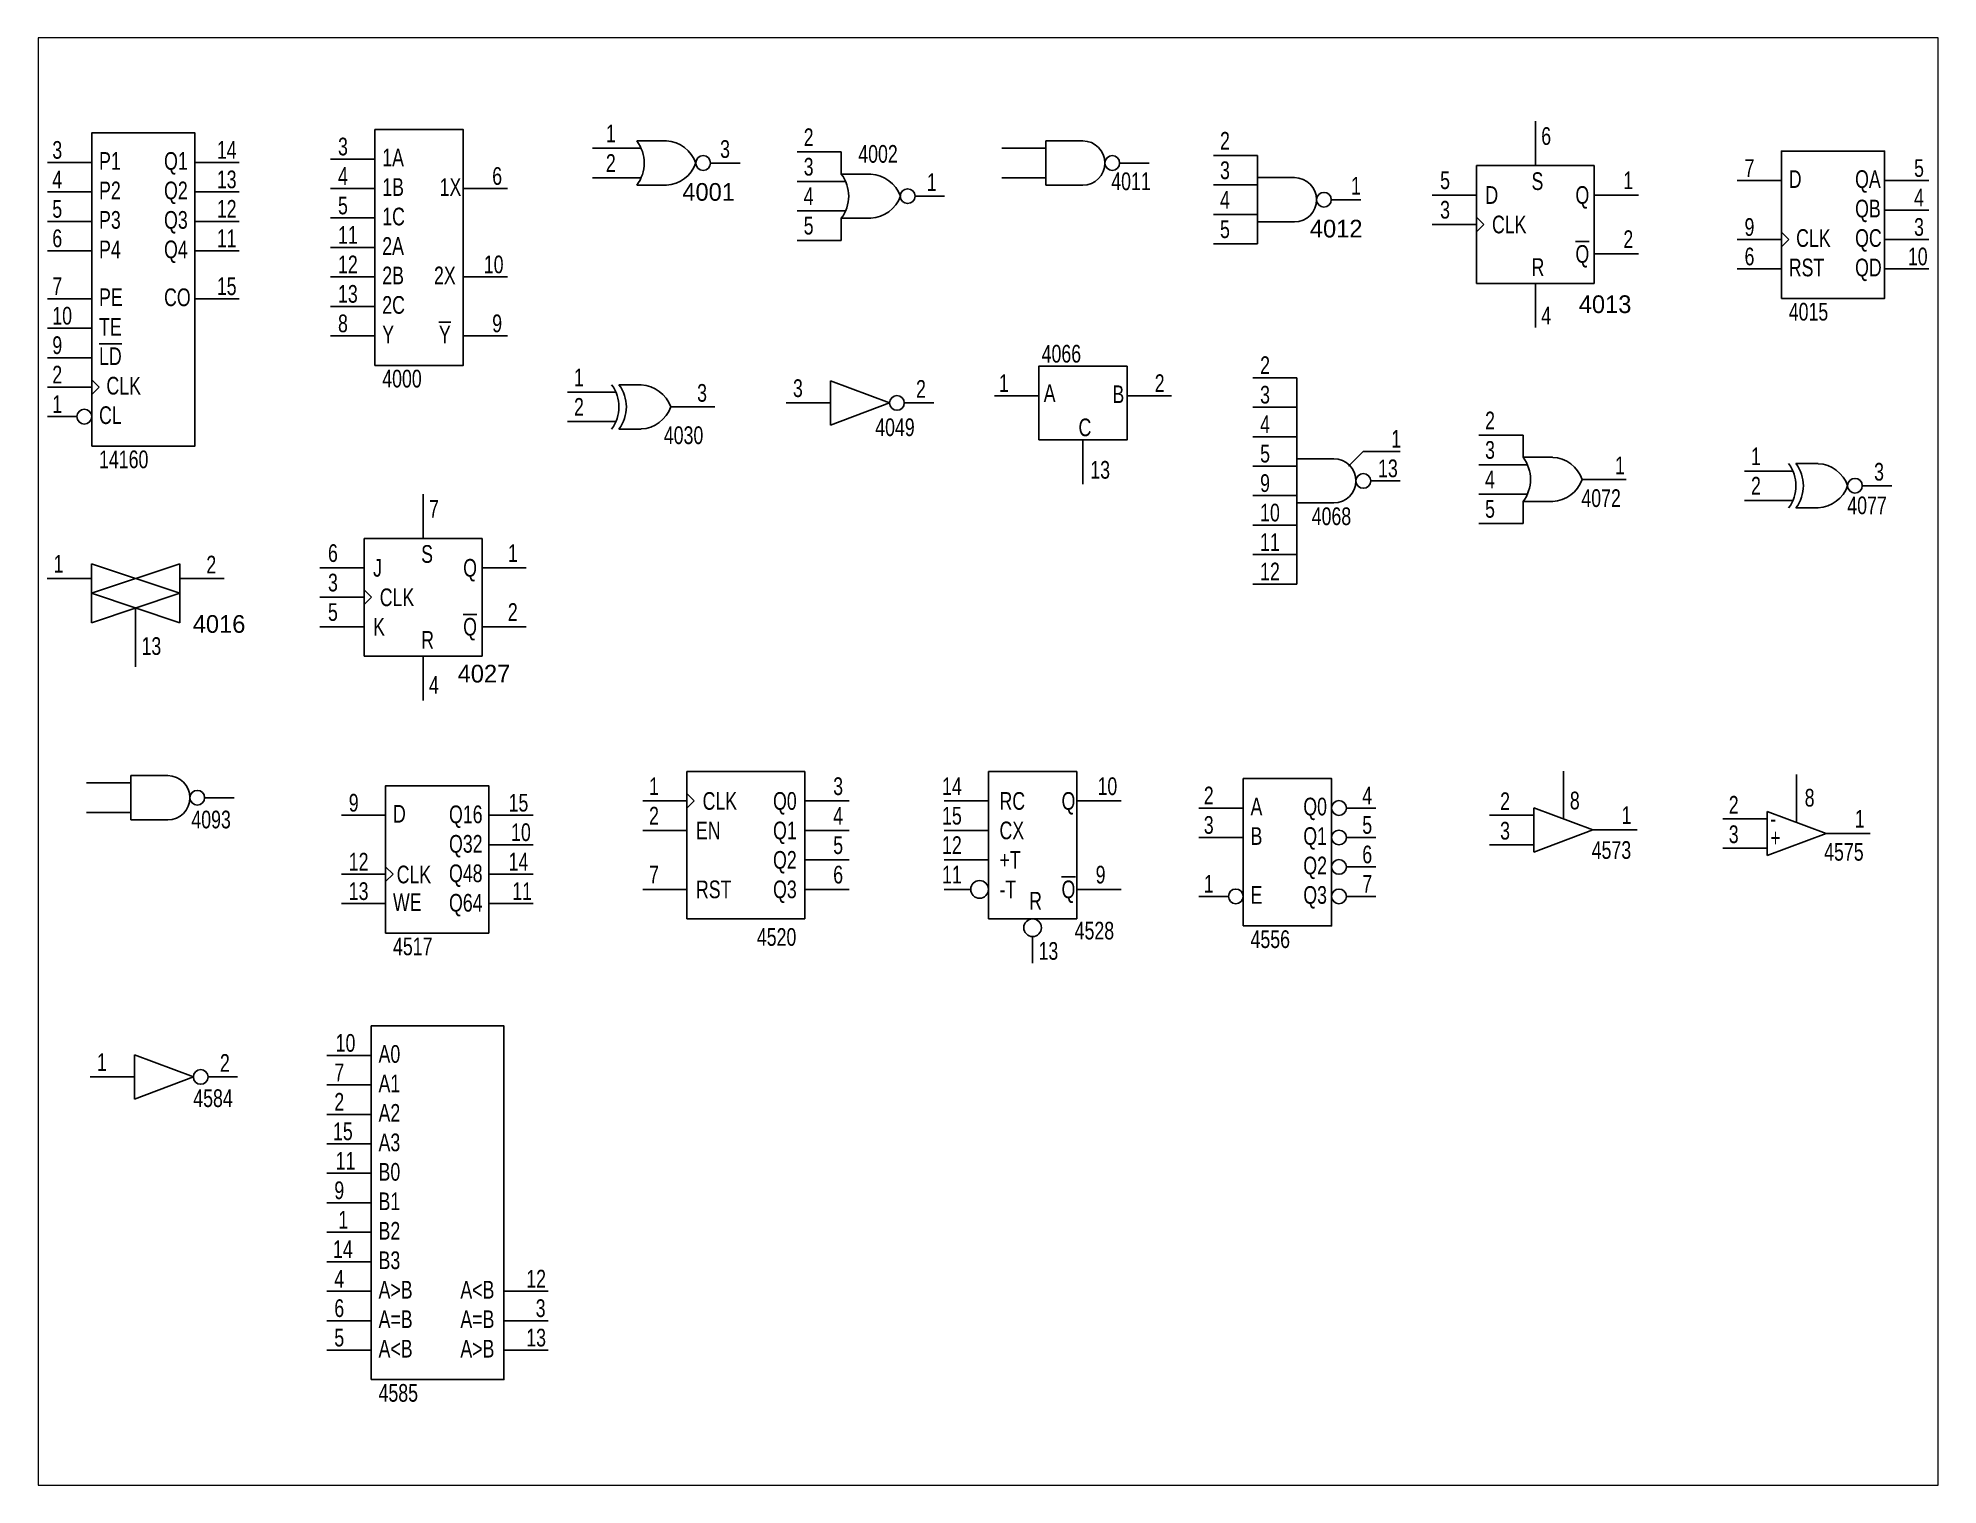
# Paper-space layout 'Layout1' of a CAD drawing. Header units: inches. Extents: x 1.05 to 9.45, y 0.8 to 7.2.
# The model-space entities are those that its viewports show. They can reach past a viewport. Long polylines and large blocks are cut down to what shows.
import ezdxf
from ezdxf.enums import TextEntityAlignment as Align

# ---------------------------------------------------------------- set-up
doc = ezdxf.new("R2010")
doc.units = ezdxf.units.IN
doc.header["$MEASUREMENT"] = 0

# ---------------------------------------------------------------- blocks, each defined once
blk = doc.blocks.new('4528 CMOS IC')
for p, q in [((0.3, -0.8), (0.3, 0.2)), ((0.3, 0.2), (0.9, 0.2)), ((0.9, 0.2), (0.9, -0.8)), ((0.3, 0), (0, 0)), ((0.9, 0), (1.2, 0)), ((0, -0.2), (0.3, -0.2)), ((0.3, -0.4), (0, -0.4)), ((0, -0.6), (0.18, -0.6)), ((1.2, -0.6), (0.9, -0.6)), ((0.9, -0.8), (0.3, -0.8)), ((0.6, -0.92), (0.6, -1.1))]:
    blk.add_line(p, q)
for centre in [(0.24, -0.6), (0.6, -0.86)]:
    blk.add_circle(centre, 0.06)
at = {"width": 0.75}
for s, p in [(' 14', (-0.048, 0.04)), ('10', (1.04, 0.04)), ('RC', (0.375, -0.06)), ('Q', (0.796, -0.06)), (' 15', (-0.048, -0.16)), (' 12', (-0.048, -0.36)), ('CX', (0.375, -0.26)), ('+T', (0.375, -0.46)), (' 11', (-0.048, -0.56)), (' 9', (0.994, -0.56)), ('-T', (0.375, -0.66)), ('R', (0.576, -0.737)), ('%%OQ', (0.796, -0.66)), ('4528', (0.885, -0.94)), ('13', (0.64, -1.078))]:
    blk.add_text(s, height=0.12, dxfattribs=at).set_placement(p)
blk = doc.blocks.new('4520 CMOS IC')
for p, q in [((0.3, -0.6), (0.3, 0.2)), ((0.3, 0.2), (1.1, 0.2)), ((1.1, 0.2), (1.1, -0.6)), ((0, 0), (0.3, 0)), ((0.3, 0.05), (0.35, 0)), ((0.35, 0), (0.3, -0.05)), ((1.1, 0), (1.4, 0)), ((0.3, -0.2), (0, -0.2)), ((1.1, -0.2), (1.4, -0.2)), ((1.4, -0.4), (1.1, -0.4)), ((0.3, -0.6), (0, -0.6)), ((0.3, -0.6), (0.3, -0.8)), ((1.1, -0.6), (1.4, -0.6)), ((1.1, -0.8), (1.1, -0.6)), ((0.3, -0.8), (1.1, -0.8))]:
    blk.add_line(p, q)
at = {"width": 0.75}
for s, p in [('1', (0.043, 0.04)), ('3', (1.292, 0.04)), ('CLK', (0.406, -0.06)), ('Q0', (0.884, -0.06)), ('2', (0.043, -0.16)), ('4', (1.292, -0.16)), ('EN', (0.361, -0.26)), ('Q1', (0.884, -0.26)), ('5', (1.292, -0.36)), ('Q2', (0.884, -0.46)), ('7', (0.043, -0.56)), ('6', (1.292, -0.56)), ('RST', (0.361, -0.66)), ('Q3', (0.884, -0.66))]:
    blk.add_text(s, height=0.12, dxfattribs=at).set_placement(p)
blk.add_text('4520', height=0.12, dxfattribs=at).set_placement((0.908, -0.923), align=Align.MIDDLE)
blk = doc.blocks.new('4517 CMOS IC')
for p, q in [((0.3, 0), (0, 0)), ((1, 0), (1.3, 0)), ((1, -0.2), (1.3, -0.2)), ((0.35, -0.4), (0.3, -0.35)), ((0.3, -0.4), (0, -0.4)), ((0.3, -0.45), (0.35, -0.4)), ((1, -0.4), (1.3, -0.4)), ((0.3, -0.6), (0, -0.6)), ((1, -0.6), (1.3, -0.6))]:
    blk.add_line(p, q)
blk.add_lwpolyline([(0.3, -0.8), (0.3, 0.2), (1, 0.2), (1, -0.8)], close=True)
at = {"width": 0.75}
for s, p in [('9', (0.05, 0.025)), ('15', (1.134, 0.025)), ('D', (0.35, -0.05)), ('Q16', (0.73, -0.054)), ('10', (1.151, -0.175)), ('12', (0.05, -0.375)), ('Q32', (0.73, -0.254)), ('14', (1.134, -0.375)), ('CLK', (0.375, -0.462)), ('Q48', (0.73, -0.454)), ('13', (0.05, -0.575)), ('11', (1.159, -0.575)), ('WE', (0.35, -0.65)), ('Q64', (0.73, -0.654)), ('4517', (0.35, -0.95))]:
    blk.add_text(s, height=0.12, dxfattribs=at).set_placement(p)
blk = doc.blocks.new('4585 CMOS IC')
for p, q in [((0.3, 0), (0, 0)), ((0.3, -0.2), (0, -0.2)), ((0.3, -0.4), (0, -0.4)), ((0.3, -0.6), (0, -0.6)), ((0.3, -0.8), (0, -0.8)), ((0.3, -1), (0, -1)), ((0.3, -1.2), (0, -1.2)), ((0.3, -1.4), (0, -1.4)), ((0.3, -1.6), (0, -1.6)), ((1.2, -1.6), (1.5, -1.6)), ((0.3, -1.8), (0, -1.8)), ((1.2, -1.8), (1.5, -1.8)), ((0.3, -2), (0, -2)), ((1.2, -2), (1.5, -2))]:
    blk.add_line(p, q)
blk.add_lwpolyline([(0.3, -2.2), (0.3, 0.2), (1.2, 0.2), (1.2, -2.2)], close=True)
at = {"width": 0.75}
for s, p in [('10', (0.059, 0.025)), ('A0', (0.35, -0.05)), ('7', (0.05, -0.175)), ('2', (0.05, -0.375)), ('A1', (0.35, -0.25)), ('A2', (0.35, -0.45)), ('15', (0.041, -0.575)), ('A3', (0.35, -0.65)), ('11', (0.059, -0.775)), ('B0', (0.35, -0.85)), ('9', (0.05, -0.975)), ('B1', (0.35, -1.05)), ('1', (0.078, -1.175)), ('B2', (0.35, -1.25)), ('14', (0.041, -1.375)), ('B3', (0.35, -1.45)), ('4', (0.05, -1.575)), ('A>B', (0.35, -1.65)), ('A<B', (0.905, -1.65)), ('12', (1.352, -1.575)), ('6', (0.05, -1.775)), ('3', (1.416, -1.775)), ('A=B', (0.35, -1.85)), ('A=B', (0.905, -1.85)), ('5', (0.05, -1.975)), ('A<B', (0.35, -2.05)), ('A>B', (0.905, -2.05)), ('13', (1.352, -1.975)), ('4585', (0.35, -2.35))]:
    blk.add_text(s, height=0.12, dxfattribs=at).set_placement(p)
blk = doc.blocks.new('4584 CMOS IC')
for p, q in [((0.3, -0.15), (0.3, 0.15)), ((0.3, 0.15), (0.7, 0)), ((0.3, 0), (0, 0)), ((0.7, 0), (0.3, -0.15)), ((0.8, 0), (1, 0))]:
    blk.add_line(p, q)
blk.add_circle((0.75, 0), 0.05)
at = {"width": 0.75}
for s, p in [('1', (0.045, 0.04)), ('2', (0.88, 0.035))]:
    blk.add_text(s, height=0.12, dxfattribs=at).set_placement(p)
blk.add_text('4584', height=0.12, dxfattribs=at).set_placement((0.833, -0.144), align=Align.MIDDLE)
blk = doc.blocks.new('4027 CMOS IC')
for p, q in [((0.7, 0.2), (0.7, 0.5)), ((0.3, -0.6), (0.3, 0.2)), ((0.3, 0.2), (1.1, 0.2)), ((1.1, 0.2), (1.1, -0.6)), ((0, 0), (0.3, 0)), ((1.1, 0), (1.4, 0)), ((0.3, -0.2), (0, -0.2)), ((0.3, -0.15), (0.35, -0.2)), ((0.35, -0.2), (0.3, -0.25)), ((0.3, -0.4), (0, -0.4)), ((1.4, -0.4), (1.1, -0.4)), ((1.1, -0.6), (0.3, -0.6)), ((0.7, -0.6), (0.7, -0.9))]:
    blk.add_line(p, q)
at = {"width": 0.75}
for s, p in [('7', (0.74, 0.34)), ('6', (0.055, 0.04)), ('S', (0.687, 0.034)), ('1', (1.275, 0.04)), ('J', (0.361, -0.06)), ('Q', (0.972, -0.06)), ('3', (0.055, -0.16)), ('5', (0.055, -0.36)), ('CLK', (0.406, -0.26)), ('2', (1.275, -0.36)), ('K', (0.361, -0.46)), ('%%OQ', (0.972, -0.46)), ('R', (0.687, -0.549)), ('4', (0.74, -0.855))]:
    blk.add_text(s, height=0.12, dxfattribs=at).set_placement(p)
blk.add_text('4027', height=0.12).set_placement((1.113, -0.718), align=Align.MIDDLE)
blk = doc.blocks.new('4000 CMOS IC')
for p, q in [((0.3, 0), (0, 0)), ((0.3, -0.2), (0, -0.2)), ((1.2, -0.2), (0.9, -0.2)), ((0.3, -0.4), (0, -0.4)), ((0.3, -0.6), (0, -0.6)), ((0.3, -0.8), (0, -0.8)), ((1.2, -0.8), (0.9, -0.8)), ((0.3, -1), (0, -1)), ((0.3, -1.2), (0, -1.2)), ((1.2, -1.2), (0.9, -1.2))]:
    blk.add_line(p, q)
blk.add_lwpolyline([(0.3, -1.4), (0.3, 0.2), (0.9, 0.2), (0.9, -1.4)], close=True)
at = {"width": 0.75}
for s, p in [('3', (0.05, 0.025)), ('1A', (0.35, -0.05)), ('4', (0.05, -0.175)), ('6', (1.096, -0.175)), ('5', (0.05, -0.375)), ('1B', (0.35, -0.25)), ('1X', (0.739, -0.25)), ('1C', (0.35, -0.45)), ('11', (0.05, -0.575)), ('2A', (0.35, -0.65)), ('12', (0.05, -0.775)), ('2B', (0.35, -0.85)), ('2X', (0.701, -0.85)), ('10', (1.039, -0.775)), ('13', (0.05, -0.975)), ('2C', (0.35, -1.05)), ('8', (0.05, -1.175)), ('Y', (0.35, -1.25)), (' %%OY', (0.701, -1.25)), ('9', (1.096, -1.175)), ('4000', (0.35, -1.55))]:
    blk.add_text(s, height=0.12, dxfattribs=at).set_placement(p)
blk = doc.blocks.new('14160 CMOS IC')
for p, q in [((0, 0), (0.3, 0)), ((1, 0), (1.3, 0)), ((0, -0.2), (0.3, -0.2)), ((1, -0.2), (1.3, -0.2)), ((0, -0.4), (0.3, -0.4)), ((1, -0.4), (1.3, -0.4)), ((0, -0.6), (0.3, -0.6)), ((1, -0.6), (1.3, -0.6)), ((0, -0.925), (0.3, -0.925)), ((1, -0.925), (1.3, -0.925)), ((0, -1.125), (0.3, -1.125)), ((0, -1.325), (0.3, -1.325)), ((0, -1.525), (0.3, -1.525)), ((0.35, -1.525), (0.3, -1.475)), ((0.3, -1.575), (0.35, -1.525)), ((0.2, -1.725), (0, -1.725))]:
    blk.add_line(p, q)
blk.add_lwpolyline([(0.3, -1.925), (0.3, 0.2), (1, 0.2), (1, -1.925)], close=True)
blk.add_circle((0.25, -1.725), 0.05)
at = {"width": 0.75}
for s, p in [('3', (0.033, 0.025)), ('14', (1.149, 0.025)), ('P1', (0.35, -0.05)), ('Q1', (0.791, -0.05)), ('4', (0.033, -0.175)), ('P2', (0.35, -0.25)), ('Q2', (0.791, -0.25)), ('13', (1.149, -0.175)), ('5', (0.033, -0.375)), ('12', (1.149, -0.375)), ('P3', (0.35, -0.45)), ('Q3', (0.791, -0.45)), ('6', (0.033, -0.575)), ('11', (1.149, -0.575)), ('P4', (0.35, -0.65)), ('Q4', (0.791, -0.65)), ('7', (0.033, -0.9)), ('PE', (0.35, -0.975)), ('CO', (0.791, -0.975)), ('15', (1.149, -0.9)), ('10', (0.033, -1.1)), ('TE', (0.35, -1.175)), ('9', (0.033, -1.3)), ('%%OLD%%O', (0.35, -1.375)), ('2', (0.033, -1.5)), ('CLK', (0.4, -1.575)), ('1', (0.033, -1.7)), ('CL', (0.35, -1.775)), ('14160', (0.35, -2.075))]:
    blk.add_text(s, height=0.12, dxfattribs=at).set_placement(p)
blk = doc.blocks.new('4016 CMOS IC')
for p, q in [((0.3, 0), (0, 0)), ((0.3, -0.1), (0.9, 0.1)), ((0.9, -0.1), (0.3, 0.1)), ((0.3, 0.1), (0.3, -0.3)), ((0.9, 0.1), (0.9, -0.1)), ((0.9, 0), (1.2, 0)), ((0.3, -0.3), (0.9, -0.1)), ((0.9, -0.3), (0.3, -0.1)), ((0.9, -0.1), (0.9, -0.3)), ((0.6, -0.2), (0.6, -0.6))]:
    blk.add_line(p, q)
at = {"width": 0.75}
for s, p in [('1', (0.044, 0.04)), ('2', (1.08, 0.035)), ('13', (0.64, -0.518))]:
    blk.add_text(s, height=0.12, dxfattribs=at).set_placement(p)
blk.add_text('4016', height=0.12).set_placement((1.166, -0.308), align=Align.MIDDLE)
blk = doc.blocks.new('4093 CMOS IC')
for p, q in [((0, 0), (0.3, 0)), ((0.3, 0.05), (0.3, -0.25)), ((0.55, 0.05), (0.3, 0.05)), ((0.8, -0.1), (1, -0.1)), ((0.3, -0.2), (0, -0.2)), ((0.3, -0.25), (0.55, -0.25))]:
    blk.add_line(p, q)
blk.add_circle((0.75, -0.1), 0.05)
blk.add_arc((0.55, -0.1), 0.15, 270, 90)
at = {"width": 0.75}
blk.add_text('4093', height=0.12, dxfattribs=at).set_placement((0.844, -0.248), align=Align.MIDDLE)
blk = doc.blocks.new('4030 CMOS IC')
for p, q in [((0, 0), (0.329, 0)), ((0.35, 0.05), (0.5, 0.05)), ((0.7, -0.1), (1, -0.1)), ((0.329, -0.2), (0, -0.2)), ((0.35, -0.25), (0.5, -0.25))]:
    blk.add_line(p, q)
for centre, radius, start, end in [((0.1, -0.1), 0.25, 323.1301, 36.8699), ((0.15, -0.1), 0.25, 323.1301, 36.8699), ((0.489, -0.174), 0.224, 19.2034, 87.0569), ((0.489, -0.026), 0.224, 272.9431, 340.7966)]:
    blk.add_arc(centre, radius, start, end)
at = {"width": 0.75}
for s, p in [('1', (0.045, 0.04)), ('3', (0.88, -0.065)), ('2', (0.045, -0.16))]:
    blk.add_text(s, height=0.12, dxfattribs=at).set_placement(p)
blk.add_text('4030', height=0.12, dxfattribs=at).set_placement((0.788, -0.292), align=Align.MIDDLE)
blk = doc.blocks.new('4049 CMOS IC')
for p, q in [((0.3, -0.15), (0.3, 0.15)), ((0.3, 0.15), (0.7, 0)), ((0.3, 0), (0, 0)), ((0.7, 0), (0.3, -0.15)), ((0.8, 0), (1, 0))]:
    blk.add_line(p, q)
blk.add_circle((0.75, 0), 0.05)
at = {"width": 0.75}
for s, p in [('3', (0.045, 0.04)), ('2', (0.88, 0.035))]:
    blk.add_text(s, height=0.12, dxfattribs=at).set_placement(p)
blk.add_text('4049', height=0.12, dxfattribs=at).set_placement((0.737, -0.165), align=Align.MIDDLE)
blk = doc.blocks.new('4001 CMOS IC')
for p, q in [((0, 0), (0.329, 0)), ((0.3, 0.05), (0.5, 0.05)), ((0.8, -0.1), (1, -0.1)), ((0.329, -0.2), (0, -0.2)), ((0.3, -0.25), (0.5, -0.25))]:
    blk.add_line(p, q)
blk.add_circle((0.75, -0.1), 0.05)
for centre, radius, start, end in [((0.1, -0.1), 0.25, 323.1301, 36.8699), ((0.489, -0.174), 0.224, 19.2034, 87.0569), ((0.489, -0.026), 0.224, 272.9431, 340.7966)]:
    blk.add_arc(centre, radius, start, end)
at = {"width": 0.75}
for s, p in [('1', (0.09, 0.04)), ('3', (0.865, -0.065)), ('2', (0.09, -0.16))]:
    blk.add_text(s, height=0.12, dxfattribs=at).set_placement(p)
blk.add_text('4001', height=0.12).set_placement((0.787, -0.296), align=Align.MIDDLE)
blk = doc.blocks.new('4002 CMOS IC')
for p, q in [((0, 0), (0.3, 0)), ((0.3, 0), (0.3, -0.15)), ((0, -0.2), (0.329, -0.2)), ((0.3, -0.15), (0.5, -0.15)), ((0.8, -0.3), (1, -0.3)), ((0.329, -0.4), (0, -0.4)), ((0.3, -0.45), (0.5, -0.45)), ((0.3, -0.6), (0.3, -0.45)), ((0, -0.6), (0.3, -0.6))]:
    blk.add_line(p, q)
blk.add_circle((0.75, -0.3), 0.05)
for centre, radius, start, end in [((0.1, -0.3), 0.25, 323.1301, 36.8699), ((0.489, -0.374), 0.224, 19.2034, 87.0569), ((0.489, -0.226), 0.224, 272.9431, 340.7966)]:
    blk.add_arc(centre, radius, start, end)
at = {"width": 0.75}
for s, p in [('2', (0.045, 0.04)), ('3', (0.045, -0.16)), ('4', (0.045, -0.36)), ('1', (0.88, -0.265)), ('5', (0.045, -0.56))]:
    blk.add_text(s, height=0.12, dxfattribs=at).set_placement(p)
blk.add_text('4002', height=0.12, dxfattribs=at).set_placement((0.549, -0.013), align=Align.MIDDLE)
blk = doc.blocks.new('4556 CMOS IC')
for p, q in [((0.3, 0), (0, 0)), ((1, 0), (1.2, 0)), ((0, -0.2), (0.3, -0.2)), ((1, -0.2), (1.2, -0.2)), ((1, -0.4), (1.2, -0.4)), ((0.2, -0.6), (0, -0.6)), ((1, -0.6), (1.2, -0.6))]:
    blk.add_line(p, q)
blk.add_lwpolyline([(0.3, -0.8), (0.3, 0.2), (0.9, 0.2), (0.9, -0.8)], close=True)
for centre in [(0.95, 0), (0.95, -0.2), (0.95, -0.4), (0.25, -0.6), (0.95, -0.6)]:
    blk.add_circle(centre, 0.05)
at = {"width": 0.75}
for s, p in [('2', (0.033, 0.025)), ('4', (1.108, 0.025)), ('A', (0.35, -0.05)), ('Q0', (0.708, -0.05)), ('3', (0.033, -0.175)), ('Q1', (0.708, -0.25)), ('5', (1.108, -0.175)), ('B', (0.35, -0.25)), ('6', (1.108, -0.375)), ('Q2', (0.708, -0.45)), ('1', (0.033, -0.575)), ('7', (1.108, -0.575)), ('E', (0.35, -0.65)), ('Q3', (0.708, -0.65)), ('4556', (0.35, -0.95))]:
    blk.add_text(s, height=0.12, dxfattribs=at).set_placement(p)
blk = doc.blocks.new('4072 CMOS IC')
for p, q in [((0, 0), (0.3, 0)), ((0.3, -0.15), (0.3, 0)), ((0, -0.2), (0.329, -0.2)), ((0.3, -0.15), (0.5, -0.15)), ((0.7, -0.3), (1, -0.3)), ((0.329, -0.4), (0, -0.4)), ((0.3, -0.45), (0.5, -0.45)), ((0.3, -0.6), (0.3, -0.45)), ((0, -0.6), (0.3, -0.6))]:
    blk.add_line(p, q)
for centre, radius, start, end in [((0.1, -0.3), 0.25, 323.1301, 36.8699), ((0.489, -0.374), 0.224, 19.2034, 87.0569), ((0.489, -0.226), 0.224, 272.9431, 340.7966)]:
    blk.add_arc(centre, radius, start, end)
at = {"width": 0.75}
for s, p in [('2', (0.042, 0.04)), ('3', (0.042, -0.16)), ('4', (0.042, -0.36)), ('1', (0.924, -0.265)), ('5', (0.042, -0.56))]:
    blk.add_text(s, height=0.12, dxfattribs=at).set_placement(p)
blk.add_text('4072', height=0.12, dxfattribs=at).set_placement((0.829, -0.427), align=Align.MIDDLE)
blk = doc.blocks.new('4013 CMOS IC')
for p, q in [((0.7, 0.2), (0.7, 0.5)), ((0.3, -0.6), (0.3, 0.2)), ((0.3, 0.2), (1.1, 0.2)), ((1.1, 0.2), (1.1, -0.6)), ((0, 0), (0.3, 0)), ((1.1, 0), (1.4, 0)), ((0.3, -0.2), (0, -0.2)), ((0.3, -0.15), (0.35, -0.2)), ((0.35, -0.2), (0.3, -0.25)), ((1.4, -0.4), (1.1, -0.4)), ((1.1, -0.6), (0.3, -0.6)), ((0.7, -0.6), (0.7, -0.9))]:
    blk.add_line(p, q)
at = {"width": 0.75}
for s, p in [('6', (0.74, 0.34)), ('5', (0.054, 0.04)), ('S', (0.674, 0.034)), ('1', (1.297, 0.04)), ('D', (0.361, -0.06)), ('Q', (0.972, -0.06)), ('3', (0.054, -0.16)), ('CLK', (0.406, -0.26)), ('2', (1.297, -0.36)), ('%%OQ', (0.972, -0.46)), ('R', (0.674, -0.549)), ('4', (0.74, -0.878))]:
    blk.add_text(s, height=0.12, dxfattribs=at).set_placement(p)
blk.add_text('4013', height=0.12).set_placement((1.173, -0.741), align=Align.MIDDLE)
blk = doc.blocks.new('4573 CMOS IC')
for p, q in [((0.5, 0.3), (0.5, -0.025)), ((0.3, 0), (0, 0)), ((0.3, 0.05), (0.7, -0.1)), ((0.3, -0.25), (0.3, 0.05)), ((0.7, -0.1), (0.3, -0.25)), ((0.7, -0.1), (1, -0.1)), ((0.3, -0.2), (0, -0.2))]:
    blk.add_line(p, q)
at = {"width": 0.75}
for s, p in [('2', (0.071, 0.035)), ('8', (0.544, 0.04)), ('1', (0.895, -0.06)), ('3', (0.071, -0.165))]:
    blk.add_text(s, height=0.12, dxfattribs=at).set_placement(p)
blk.add_text('4573', height=0.12, dxfattribs=at).set_placement((0.826, -0.236), align=Align.MIDDLE)
blk = doc.blocks.new('4068 CMOS IC')
at = {"color": 7}
for p, q in [((0.3, 0), (0, 0)), ((0.3, 0), (0.3, -0.55)), ((0.3, -0.2), (0, -0.2)), ((0.3, -0.4), (0, -0.4)), ((0.65, -0.6), (0.75, -0.5)), ((0.75, -0.5), (1, -0.5)), ((0.3, -0.6), (0, -0.6)), ((0.3, -0.85), (0.3, -0.55)), ((0.3, -0.55), (0.55, -0.55)), ((0.8, -0.7), (1, -0.7)), ((0.3, -0.8), (0, -0.8)), ((0.3, -0.85), (0.3, -1.4)), ((0.55, -0.85), (0.3, -0.85)), ((0.3, -1), (0, -1)), ((0.3, -1.2), (0, -1.2)), ((0.3, -1.4), (0, -1.4))]:
    blk.add_line(p, q, dxfattribs=at)
blk.add_circle((0.75, -0.7), 0.05, dxfattribs=at)
blk.add_arc((0.55, -0.7), 0.15, 270, 90, dxfattribs=at)
at = {"color": 7, "width": 0.75}
for s, p in [('2', (0.05, 0.025)), ('3', (0.05, -0.175)), ('4', (0.05, -0.375)), ('1', (0.94, -0.475)), ('5', (0.05, -0.575)), ('13', (0.85, -0.675)), ('9', (0.05, -0.775)), ('10', (0.05, -0.975)), ('4068', (0.4, -1)), ('11', (0.05, -1.175)), ('12', (0.05, -1.375))]:
    blk.add_text(s, height=0.12, dxfattribs=at).set_placement(p)
blk = doc.blocks.new('4066 CMOS IC')
for p, q in [((0.3, 0), (0, 0)), ((0.9, 0), (1.2, 0)), ((0.6, -0.3), (0.6, -0.6))]:
    blk.add_line(p, q)
blk.add_lwpolyline([(0.3, -0.3), (0.3, 0.2), (0.9, 0.2), (0.9, -0.3)], close=True)
at = {"width": 0.75}
for s, p in [('4066', (0.32, 0.225)), ('1', (0.03, 0.025)), ('2', (1.087, 0.025)), ('A', (0.334, -0.043)), ('B', (0.8, -0.05)), ('C', (0.57, -0.275)), ('13', (0.65, -0.563))]:
    blk.add_text(s, height=0.12, dxfattribs=at).set_placement(p)
blk = doc.blocks.new('4012 CMOS IC')
for p, q in [((0, 0), (0.3, 0)), ((0.3, 0), (0.3, -0.6)), ((0.3, -0.2), (0, -0.2)), ((0.55, -0.15), (0.3, -0.15)), ((0.8, -0.3), (1, -0.3)), ((0.3, -0.4), (0, -0.4)), ((0.3, -0.45), (0.55, -0.45)), ((0.3, -0.6), (0, -0.6))]:
    blk.add_line(p, q)
blk.add_circle((0.75, -0.3), 0.05)
blk.add_arc((0.55, -0.3), 0.15, 270, 90)
at = {"width": 0.75}
for s, p in [('2', (0.045, 0.04)), ('3', (0.045, -0.16)), ('4', (0.045, -0.36)), ('1', (0.934, -0.265)), ('5', (0.045, -0.56))]:
    blk.add_text(s, height=0.12, dxfattribs=at).set_placement(p)
blk.add_text('4012', height=0.12).set_placement((0.833, -0.496), align=Align.MIDDLE)
blk = doc.blocks.new('4011 CMOS IC')
for p, q in [((0, 0), (0.3, 0)), ((0.3, 0.05), (0.3, -0.25)), ((0.55, 0.05), (0.3, 0.05)), ((0.8, -0.1), (1, -0.1)), ((0.3, -0.2), (0, -0.2)), ((0.3, -0.25), (0.55, -0.25))]:
    blk.add_line(p, q)
blk.add_circle((0.75, -0.1), 0.05)
blk.add_arc((0.55, -0.1), 0.15, 270, 90)
at = {"width": 0.75}
blk.add_text('4011', height=0.12, dxfattribs=at).set_placement((0.877, -0.224), align=Align.MIDDLE)
blk = doc.blocks.new('4077 CMOS IC')
for p, q in [((0, 0), (0.329, 0)), ((0.35, 0.05), (0.5, 0.05)), ((0.8, -0.1), (1, -0.1)), ((0.329, -0.2), (0, -0.2)), ((0.35, -0.25), (0.5, -0.25))]:
    blk.add_line(p, q)
blk.add_circle((0.75, -0.1), 0.05)
for centre, radius, start, end in [((0.1, -0.1), 0.25, 323.1301, 36.8699), ((0.15, -0.1), 0.25, 323.1301, 36.8699), ((0.489, -0.174), 0.224, 19.2034, 87.0569), ((0.489, -0.026), 0.224, 272.9431, 340.7966)]:
    blk.add_arc(centre, radius, start, end)
at = {"width": 0.75}
for s, p in [('1', (0.045, 0.04)), ('3', (0.88, -0.065)), ('2', (0.045, -0.16))]:
    blk.add_text(s, height=0.12, dxfattribs=at).set_placement(p)
blk.add_text('4077', height=0.12, dxfattribs=at).set_placement((0.832, -0.233), align=Align.MIDDLE)
blk = doc.blocks.new('4575 CMOS IC')
for p, q in [((0.5, 0.3), (0.5, -0.025)), ((0.3, 0), (0, 0)), ((0.3, 0.05), (0.7, -0.1)), ((0.3, -0.25), (0.3, 0.05)), ((0.7, -0.1), (0.3, -0.25)), ((0.7, -0.1), (1, -0.1)), ((0.3, -0.2), (0, -0.2))]:
    blk.add_line(p, q)
at = {"width": 0.75}
for s, p in [('2', (0.04, 0.035)), ('8', (0.555, 0.083)), ('1', (0.895, -0.06)), ('3', (0.04, -0.165)), ('-', (0.322, -0.059)), ('+', (0.322, -0.189))]:
    blk.add_text(s, height=0.12, dxfattribs=at).set_placement(p)
blk.add_text('4575', height=0.12, dxfattribs=at).set_placement((0.821, -0.225), align=Align.MIDDLE)
blk = doc.blocks.new('4015 CMOS IC')
for p, q in [((0.3, 0), (0, 0)), ((1.3, 0), (1, 0)), ((1.3, -0.2), (1, -0.2)), ((0.35, -0.4), (0.3, -0.35)), ((0.3, -0.4), (0, -0.4)), ((0.3, -0.45), (0.35, -0.4)), ((1.3, -0.4), (1, -0.4)), ((0.3, -0.6), (0, -0.6)), ((1.3, -0.6), (1, -0.6))]:
    blk.add_line(p, q)
blk.add_lwpolyline([(0.3, -0.8), (0.3, 0.2), (1, 0.2), (1, -0.8)], close=True)
at = {"width": 0.75}
for s, p in [('7', (0.05, 0.025)), ('5', (1.2, 0.025)), ('D', (0.35, -0.05)), ('QA', (0.8, -0.05)), ('QB', (0.8, -0.25)), ('4', (1.2, -0.175)), ('9', (0.05, -0.375)), ('3', (1.2, -0.375)), ('CLK', (0.4, -0.45)), ('QC', (0.8, -0.45)), ('6', (0.05, -0.575)), ('10', (1.158, -0.575)), ('RST', (0.35, -0.65)), ('QD', (0.8, -0.65)), ('4015', (0.35, -0.95))]:
    blk.add_text(s, height=0.12, dxfattribs=at).set_placement(p)

msp = doc.modelspace()

# ---------------------------------------------------------------- block references
for name, p in [('4001 CMOS IC', (3.519, 8.871)), ('4013 CMOS IC', (9.214, 8.554)), ('14160 CMOS IC', (-0.179, 8.775)), ('4000 CMOS IC', (1.742, 8.798)), ('4002 CMOS IC', (4.906, 8.846)), ('4011 CMOS IC', (6.294, 8.871)), ('4012 CMOS IC', (7.73, 8.822)), ('4015 CMOS IC', (11.283, 8.652)), ('4066 CMOS IC', (6.245, 7.192)), ('4030 CMOS IC', (3.348, 7.216)), ('4068 CMOS IC', (7.997, 7.314)), ('4049 CMOS IC', (4.833, 7.143)), ('4072 CMOS IC', (9.531, 6.924)), ('4077 CMOS IC', (11.332, 6.681)), ('4027 CMOS IC', (1.669, 6.024)), ('4016 CMOS IC', (-0.181, 5.951)), ('4520 CMOS IC', (3.859, 4.442)), ('4528 CMOS IC', (5.904, 4.442)), ('4573 CMOS IC', (9.604, 4.345)), ('4093 CMOS IC', (0.087, 4.564)), ('4517 CMOS IC', (1.815, 4.345)), ('4556 CMOS IC', (7.632, 4.394)), ('4575 CMOS IC', (11.186, 4.321)), ('4585 CMOS IC', (1.717, 2.715)), ('4584 CMOS IC', (0.111, 2.569))]:
    msp.add_blockref(name, p)

psp = doc.layouts.get("Layout1")

# ---------------------------------------------------------------- viewports
at = {"layer": '0'}
psp.add_viewport(center=(5.25, 4), size=(8.4, 6.4), view_center_point=(6.2011, 4.7097), view_height=9.819756, dxfattribs=at)

doc.saveas('drawing.dxf')
